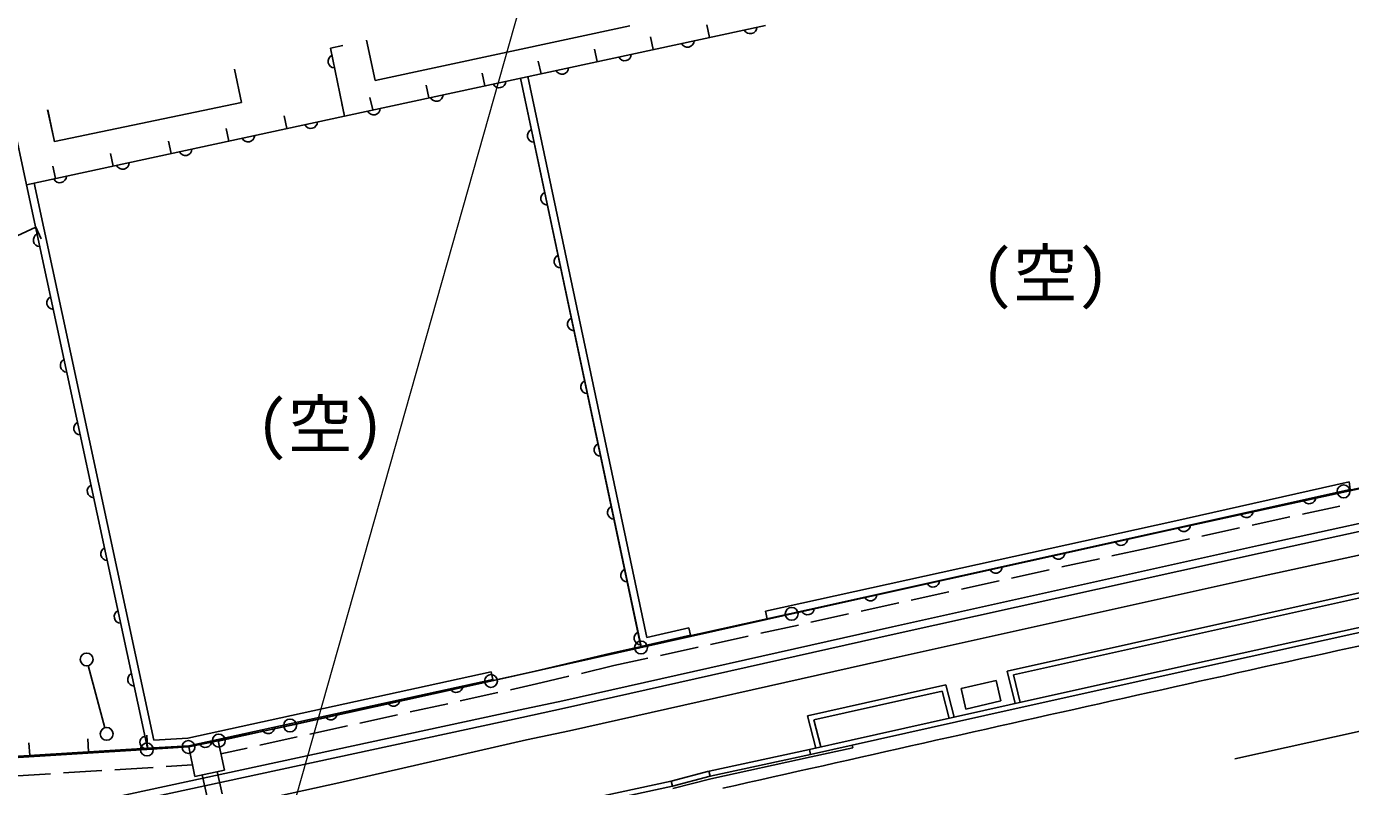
# Model space of a CAD drawing. Units: millimetres, scale not verified. Extents: x 40000 to 680000, y 20000 to 380000.
# Drawn here: x 151340 to 202890, y 308914 to 338505 of the extents above; entities that cross this region are included whole.
import ezdxf
from ezdxf.enums import TextEntityAlignment as Align

# ---------------------------------------------------------------- set-up
doc = ezdxf.new("R2010")
doc.units = ezdxf.units.MM
doc.header["$LTSCALE"] = 1000
for name, color, linetype, lineweight in [('M-BGD', 7, 'Continuous', 25), ('M-BMK-ROW', 30, 'Continuous', 25), ('M-STR-HTXT', 7, 'Continuous', 13), ('M-STR-STRC', 7, 'Continuous', 25)]:
    doc.layers.add(name, color=color, linetype=linetype, lineweight=lineweight)
doc.styles.add('ＭＳ ゴシック', font='')
doc.styles.get('ＭＳ ゴシック').set_extended_font_data('MS Gothic')

msp = doc.modelspace()

# ---------------------------------------------------------------- linework, layer by layer
at = {"layer": 'M-BGD'}
for p, q in [((180112, 338549), (163726, 335019)), ((164917, 336406), (174832, 338533)), ((177927, 338079), (177822, 338567)), ((163171, 337665), (163660, 337768)), ((163726, 335019), (163171, 337665)), ((164578, 337978), (164917, 336406)), ((175742, 337608), (175637, 338097)), ((171373, 336667), (171268, 337155)), ((173558, 337137), (173452, 337626)), ((159445, 336841), (159716, 335549)), ((169188, 336196), (169083, 336685)), ((167003, 335725), (166898, 336214)), ((170568, 336493), (175266, 314360)), ((170568, 336493), (175265, 314363)), ((170861, 336556), (175496, 314721)), ((164819, 335254), (164713, 335743)), ((152164, 335254), (152427, 334024)), ((152428, 334018), (152165, 335255)), ((152427, 334024), (159716, 335549)), ((163726, 335019), (163620, 335508)), ((151344, 332340), (150780, 334957)), ((163726, 335019), (151344, 332340)), ((161475, 334532), (161369, 335021)), ((156972, 333558), (156867, 334046)), ((159224, 334045), (159118, 334533)), ((154721, 333070), (154615, 333559)), ((152470, 332583), (152364, 333072)), ((156052, 310410), (151344, 332340)), ((156052, 310410), (151344, 332340)), ((156292, 310723), (151638, 332403)), ((151699, 330687), (151909, 330233)), ((194820, 318672), (206504, 321228)), ((213033, 321304), (199309, 318298)), ((195967, 319236), (202835, 320771)), ((213093, 321010), (199374, 318005)), ((202835, 320771), (202882, 320474)), ((180178, 315448), (202882, 320474)), ((202882, 320474), (196032, 318943)), ((213275, 320128), (199567, 317126)), ((201014, 319515), (202479, 319835)), ((180113, 315741), (195967, 319236)), ((199060, 319087), (200525, 319408)), ((174101, 314107), (194820, 318672)), ((180178, 315448), (196032, 318943)), ((197106, 318660), (198571, 318981)), ((199309, 318298), (185053, 315137)), ((193602, 317891), (194927, 318183)), ((194927, 318183), (196618, 318553)), ((199374, 318005), (185118, 314844)), ((191648, 317461), (193113, 317784)), ((199567, 317126), (185314, 313966)), ((189695, 317031), (191160, 317353)), ((187742, 316600), (189207, 316923)), ((204046, 316642), (189523, 313410)), ((183836, 315740), (185301, 316062)), ((185789, 316170), (187254, 316493)), ((203898, 316404), (189766, 313259)), ((180178, 315448), (180113, 315741)), ((181883, 315309), (183347, 315632)), ((185053, 315137), (172218, 312253)), ((175496, 314721), (177128, 315098)), ((177196, 314806), (177128, 315098)), ((179929, 314879), (181394, 315202)), ((196781, 313684), (204554, 315403)), ((196824, 313489), (204597, 315207)), ((185118, 314844), (172284, 311960)), ((175265, 314363), (177196, 314806)), ((175266, 314360), (177196, 314806)), ((177976, 314449), (179441, 314771)), ((174101, 314107), (171094, 313393)), ((185314, 313966), (172476, 311081)), ((176023, 314018), (177488, 314341)), ((154396, 311204), (153745, 313620)), ((174209, 313619), (172949, 313320)), ((174209, 313619), (175535, 313911)), ((189597, 312089), (196781, 313684)), ((189641, 311893), (196824, 313489)), ((169429, 313378), (157622, 310793)), ((169493, 313085), (157662, 310495)), ((169493, 313085), (157662, 310495)), ((158808, 310673), (171094, 313393)), ((169493, 313085), (169429, 313378)), ((172462, 313204), (171202, 312905)), ((189091, 313046), (187726, 312732)), ((189275, 312245), (189091, 313046)), ((189828, 312143), (189523, 313410)), ((190023, 312190), (189766, 313259)), ((168230, 312247), (169694, 312571)), ((170182, 312680), (171202, 312905)), ((187140, 312870), (181754, 311665)), ((186993, 312632), (181998, 311515)), ((187263, 311561), (186993, 312632)), ((187457, 311610), (187140, 312870)), ((187910, 311931), (187726, 312732)), ((153889, 308300), (170558, 311899)), ((166277, 311815), (167741, 312139)), ((172218, 312253), (170558, 311899)), ((172284, 311960), (170621, 311606)), ((183446, 310717), (189597, 312089)), ((183490, 310522), (189641, 311893)), ((189275, 312245), (187910, 311931)), ((153949, 308007), (170621, 311606)), ((164324, 311382), (165789, 311707)), ((182072, 310406), (181754, 311665)), ((182266, 310454), (181998, 311515)), ((156052, 310410), (156021, 310909)), ((162372, 310950), (163836, 311274)), ((172476, 311081), (170810, 310726)), ((156052, 310410), (143446, 309611)), ((151468, 310119), (151437, 310618)), ((153760, 310265), (153729, 310764)), ((157662, 310495), (156052, 310410)), ((157662, 310495), (156052, 310410)), ((157622, 310793), (156292, 310723)), ((157655, 310455), (158803, 310698)), ((157655, 310455), (157898, 309310)), ((158803, 310698), (159045, 309553)), ((158911, 310184), (159931, 310410)), ((160419, 310518), (161883, 310842)), ((163501, 309058), (170810, 310726)), ((177920, 309507), (181828, 310356)), ((181827, 310356), (183446, 310717)), ((181871, 310161), (181828, 310356)), ((181871, 310161), (183490, 310522)), ((181892, 310063), (183511, 310424)), ((183511, 310424), (183490, 310522)), ((177962, 309312), (181871, 310161)), ((177986, 309215), (181892, 310063)), ((150784, 309320), (152281, 309413)), ((152780, 309444), (154277, 309536)), ((154776, 309567), (156273, 309660)), ((156773, 309691), (157803, 309755)), ((157898, 309310), (159045, 309553)), ((158377, 308493), (158179, 309365)), ((158963, 308623), (158764, 309498)), ((176437, 309123), (177912, 309506)), ((176487, 308929), (177962, 309312)), ((177962, 309312), (177912, 309506)), ((163501, 309058), (155502, 307313)), ((170478, 307839), (176445, 309125)), ((170520, 307643), (176487, 308929)), ((176487, 308929), (176445, 309125)), ((176511, 308832), (177986, 309215))]:
    msp.add_line(p, q, dxfattribs=at)
for points in [[(180112, 338549), (163726, 335019), (163171, 337665)], [(163726, 335019), (151344, 332340), (150780, 334957)], [(144537, 333325), (146802, 328424), (151699, 330687)], [(156052, 310410), (143446, 309611), (135237, 314124), (134598, 315528)]]:
    msp.add_lwpolyline(points, dxfattribs=at)
for centre in [(153680, 313861), (154461, 310962)]:
    msp.add_circle(centre, 250, dxfattribs=at)
for centre, radius, start, end in [((179520, 338479), 256, 204.8387, 359.4779), ((177076, 337953), 256, 204.8387, 359.4779), ((163337, 337146), 256, 114.531, 269.1702), ((174632, 337426), 256, 204.8387, 359.4779), ((172188, 336900), 256, 204.8387, 359.4779), ((169745, 336373), 256, 204.8387, 359.4779), ((167301, 335847), 256, 204.8387, 359.4779), ((164857, 335320), 256, 204.8387, 359.4779), ((162413, 334792), 256, 204.8914, 359.5306), ((159970, 334264), 256, 204.8914, 359.5306), ((171101, 334253), 256, 114.6652, 269.3044), ((157526, 333735), 256, 204.8914, 359.5306), ((155083, 333206), 256, 204.8914, 359.5306), ((152639, 332677), 256, 204.8914, 359.5306), ((171620, 331808), 256, 114.6652, 269.3044), ((151863, 330192), 256, 114.7975, 269.4367), ((172139, 329362), 256, 114.6652, 269.3044), ((152388, 327748), 256, 114.7975, 269.4367), ((172658, 326917), 256, 114.6652, 269.3044), ((152912, 325304), 256, 114.7975, 269.4367), ((173177, 324471), 256, 114.6652, 269.3044), ((153437, 322859), 256, 114.7975, 269.4367), ((173696, 322026), 256, 114.6652, 269.3044), ((153962, 320415), 256, 114.7975, 269.4367), ((201281, 320177), 256, 205.1625, 359.8018), ((174215, 319580), 256, 114.6652, 269.3044), ((198840, 319637), 256, 205.1625, 359.8018), ((196399, 319097), 256, 205.1625, 359.8018), ((154487, 317971), 256, 114.7975, 269.4367), ((193959, 318556), 256, 205.1625, 359.8018), ((191518, 318016), 256, 205.1625, 359.8018), ((174734, 317135), 256, 114.6652, 269.3044), ((189077, 317476), 256, 205.1625, 359.8018), ((186636, 316935), 256, 205.1625, 359.8018), ((184195, 316395), 256, 205.1625, 359.8018), ((155011, 315526), 256, 114.7975, 269.4367), ((181754, 315855), 256, 205.1625, 359.8018), ((175254, 314689), 256, 114.6652, 269.3044), ((155536, 313082), 256, 114.7975, 269.4367), ((168070, 312831), 256, 205.0278, 359.6671), ((165628, 312296), 256, 205.0278, 359.6671), ((163186, 311762), 256, 205.0278, 359.6671), ((155992, 310634), 240, 99.267, 291.8748), ((160744, 311227), 256, 205.0278, 359.6671), ((158302, 310692), 256, 205.0278, 359.6671)]:
    msp.add_arc(centre, radius, start, end, dxfattribs=at)
at = {"layer": 'M-BMK-ROW'}
for p, q in [((202618, 320403), (211819, 322404)), ((181133, 315636), (202618, 320403)), ((169424, 313020), (181133, 315636)), ((161604, 311290), (169424, 313020)), ((158828, 310702), (161604, 311290)), ((143455, 309572), (156028, 310352)), ((156028, 310352), (157655, 310455)), ((157655, 310455), (158828, 310702))]:
    msp.add_line(p, q, dxfattribs=at)
for centre in [(202618, 320403), (181133, 315636), (175263, 314325), (169424, 313020), (161604, 311290), (158828, 310702), (156028, 310352), (157645, 310450)]:
    msp.add_circle(centre, 250, dxfattribs=at)
at = {"layer": 'M-STR-HTXT'}
msp.add_lwpolyline([(160237, 302862), (175000, 355000), (205000, 355000)], dxfattribs=at)
at = {"layer": 'M-STR-STRC'}
for p, q in [((200928, 313879), (201418, 313988)), ((200928, 313879), (201418, 313988)), ((201418, 313988), (201908, 314096)), ((201418, 313988), (201908, 314096)), ((201908, 314096), (202398, 314204)), ((201908, 314096), (202398, 314204)), ((202398, 314204), (202888, 314312)), ((202398, 314204), (202888, 314312)), ((202888, 314312), (203378, 314420)), ((202888, 314312), (203378, 314420)), ((198479, 313337), (198969, 313445)), ((198479, 313337), (198969, 313445)), ((198969, 313445), (199458, 313554)), ((198969, 313445), (199458, 313554)), ((199458, 313554), (199948, 313662)), ((199458, 313554), (199948, 313662)), ((199948, 313662), (200438, 313771)), ((199948, 313662), (200438, 313771)), ((200438, 313771), (200928, 313879)), ((200438, 313771), (200928, 313879)), ((196522, 312901), (197011, 313010)), ((196522, 312901), (197011, 313010)), ((197011, 313010), (197500, 313119)), ((197011, 313010), (197500, 313119)), ((197500, 313119), (197990, 313228)), ((197500, 313119), (197990, 313228)), ((197990, 313228), (198479, 313337)), ((197990, 313228), (198479, 313337)), ((194076, 312355), (194565, 312465)), ((194076, 312355), (194565, 312465)), ((194565, 312465), (195054, 312574)), ((194565, 312465), (195054, 312574)), ((195054, 312574), (195543, 312683)), ((195054, 312574), (195543, 312683)), ((195543, 312683), (196032, 312792)), ((195543, 312683), (196032, 312792)), ((196032, 312792), (196522, 312901)), ((196032, 312792), (196522, 312901)), ((191632, 311809), (192121, 311918)), ((191632, 311809), (192121, 311918)), ((192121, 311918), (192609, 312027)), ((192121, 311918), (192609, 312027)), ((192609, 312027), (193098, 312137)), ((192609, 312027), (193098, 312137)), ((193098, 312137), (193587, 312246)), ((193098, 312137), (193587, 312246)), ((193587, 312246), (194076, 312355)), ((193587, 312246), (194076, 312355)), ((189189, 311261), (189678, 311370)), ((189189, 311261), (189678, 311370)), ((189678, 311370), (190166, 311480)), ((189678, 311370), (190166, 311480)), ((190166, 311480), (190655, 311589)), ((190166, 311480), (190655, 311589)), ((190655, 311589), (191143, 311699)), ((190655, 311589), (191143, 311699)), ((191143, 311699), (191632, 311809)), ((191143, 311699), (191632, 311809)), ((187236, 310822), (187724, 310932)), ((187236, 310822), (187724, 310932)), ((187724, 310932), (188212, 311041)), ((187724, 310932), (188212, 311041)), ((188212, 311041), (188701, 311151)), ((188212, 311041), (188701, 311151)), ((188701, 311151), (189189, 311261)), ((188701, 311151), (189189, 311261)), ((198386, 309987), (203268, 311068)), ((184795, 310273), (185283, 310383)), ((184795, 310273), (185283, 310383)), ((185283, 310383), (185771, 310493)), ((185283, 310383), (185771, 310493)), ((185771, 310493), (186260, 310603)), ((185771, 310493), (186260, 310603)), ((186260, 310603), (186748, 310712)), ((186260, 310603), (186748, 310712)), ((186748, 310712), (187236, 310822)), ((186748, 310712), (187236, 310822)), ((182356, 309725), (182844, 309834)), ((182844, 309834), (183330, 309944)), ((183332, 309944), (183820, 310054)), ((183332, 309944), (183820, 310054)), ((183820, 310054), (184308, 310164)), ((184308, 310164), (184795, 310273)), ((184308, 310164), (184795, 310273)), ((180406, 309286), (180893, 309396)), ((180893, 309396), (181381, 309505)), ((181381, 309505), (181869, 309615)), ((181869, 309615), (182356, 309725)), ((178456, 308848), (178944, 308958)), ((178944, 308958), (179431, 309067)), ((179431, 309067), (179918, 309177)), ((179918, 309177), (180406, 309286))]:
    msp.add_line(p, q, dxfattribs=at)

# ---------------------------------------------------------------- texts
at = {"layer": 'M-BGD', "style": 'ＭＳ ゴシック'}
for p in [(188511, 327422), (160278, 321548)]:
    msp.add_text('(空)', height=1833, dxfattribs=at).set_placement(p, align=Align.BOTTOM_LEFT)

doc.saveas('drawing.dxf')
